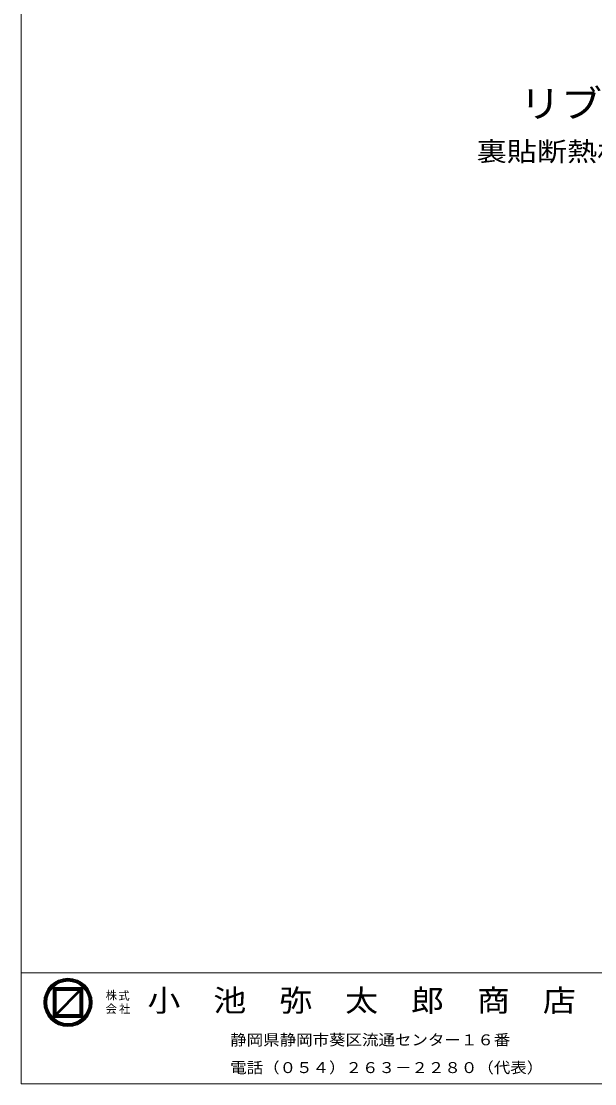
# Model space of a CAD drawing. Units: millimetres on the paper. Extents: x -393 to 395, y -365 to 275.
# Drawn here: x -393.1 to -240, y -285.2 to -1.3 of the extents above; entities that cross this region are included whole.
import ezdxf
from ezdxf.enums import TextEntityAlignment as Align

# ---------------------------------------------------------------- set-up
doc = ezdxf.new("R2010")
doc.units = ezdxf.units.MM
doc.layers.add('0-0_00', color=7, linetype='Continuous', lineweight=9)
doc.layers.add('F-7', color=4, linetype='Continuous', lineweight=5)
doc.styles.add('ＭＳ ゴシック', font='')
doc.styles.get('ＭＳ ゴシック').set_extended_font_data('MS Gothic')

msp = doc.modelspace()

# ---------------------------------------------------------------- linework, layer by layer
at = {"layer": 'F-7', "color": 2, "lineweight": 9}
for p, q in [((-393.121, -285.183), (-393.121, 274.82)), ((395.323, -255.553), (-393.121, -255.553)), ((-393.121, -285.183), (395.323, -285.183))]:
    msp.add_line(p, q, dxfattribs=at)
at = {"layer": 'F-7'}
for p, q in [((-384.642, -259.532), (-376.642, -259.532)), ((-384.642, -259.692), (-376.642, -259.692)), ((-384.642, -259.852), (-376.642, -259.852)), ((-384.642, -260.012), (-376.642, -260.012)), ((-384.642, -260.172), (-376.642, -260.172)), ((-384.642, -260.332), (-383.842, -260.332)), ((-384.642, -260.492), (-383.842, -260.492)), ((-384.642, -260.652), (-383.842, -260.652)), ((-384.642, -260.812), (-383.842, -260.812)), ((-384.642, -260.972), (-383.842, -260.972)), ((-384.642, -261.132), (-383.842, -261.132)), ((-383.842, -260.252), (-383.842, -260.09)), ((-378.605, -261.132), (-378.039, -261.132)), ((-378.445, -260.972), (-377.879, -260.972)), ((-378.285, -260.812), (-377.719, -260.812)), ((-378.125, -260.652), (-377.559, -260.652)), ((-377.965, -260.492), (-376.642, -260.492)), ((-377.805, -260.332), (-376.642, -260.332)), ((-377.442, -260.652), (-376.642, -260.652)), ((-377.442, -260.812), (-376.642, -260.812)), ((-377.442, -260.972), (-376.642, -260.972)), ((-377.442, -261.132), (-376.642, -261.132)), ((-384.642, -261.292), (-383.842, -261.292)), ((-384.642, -261.452), (-383.842, -261.452)), ((-384.642, -261.612), (-383.842, -261.612)), ((-384.642, -261.772), (-383.842, -261.772)), ((-384.642, -261.932), (-383.842, -261.932)), ((-384.642, -262.092), (-383.842, -262.092)), ((-384.642, -262.252), (-383.842, -262.252)), ((-384.642, -262.412), (-383.842, -262.412)), ((-384.642, -262.572), (-383.842, -262.572)), ((-384.642, -262.732), (-383.842, -262.732)), ((-384.642, -262.892), (-383.842, -262.892)), ((-384.642, -263.052), (-383.842, -263.052)), ((-384.642, -263.212), (-383.842, -263.212)), ((-384.642, -263.372), (-383.842, -263.372)), ((-384.642, -263.532), (-383.842, -263.532)), ((-384.642, -263.692), (-383.842, -263.692)), ((-384.642, -263.852), (-383.842, -263.852)), ((-384.642, -264.012), (-383.842, -264.012)), ((-381.485, -264.012), (-380.919, -264.012)), ((-381.325, -263.852), (-380.759, -263.852)), ((-381.165, -263.692), (-380.599, -263.692)), ((-381.005, -263.532), (-380.439, -263.532)), ((-380.845, -263.372), (-380.279, -263.372)), ((-380.685, -263.212), (-380.119, -263.212)), ((-380.525, -263.052), (-379.959, -263.052)), ((-380.365, -262.892), (-379.799, -262.892)), ((-380.205, -262.732), (-379.639, -262.732)), ((-380.045, -262.572), (-379.479, -262.572)), ((-379.885, -262.412), (-379.319, -262.412)), ((-379.725, -262.252), (-379.159, -262.252)), ((-379.565, -262.092), (-378.999, -262.092)), ((-379.405, -261.932), (-378.839, -261.932)), ((-379.245, -261.772), (-378.679, -261.772)), ((-379.085, -261.612), (-378.519, -261.612)), ((-378.925, -261.452), (-378.359, -261.452)), ((-378.765, -261.292), (-378.199, -261.292)), ((-377.442, -261.292), (-376.642, -261.292)), ((-377.442, -261.452), (-376.642, -261.452)), ((-377.442, -261.612), (-376.642, -261.612)), ((-377.442, -261.772), (-376.642, -261.772)), ((-377.442, -261.932), (-376.642, -261.932)), ((-377.442, -262.092), (-376.642, -262.092)), ((-377.442, -262.252), (-376.642, -262.252)), ((-377.442, -262.412), (-376.642, -262.412)), ((-377.442, -262.572), (-376.642, -262.572)), ((-377.442, -262.732), (-376.642, -262.732)), ((-377.442, -262.892), (-376.642, -262.892)), ((-377.442, -263.052), (-376.642, -263.052)), ((-377.442, -263.212), (-376.642, -263.212)), ((-377.442, -263.372), (-376.642, -263.372)), ((-377.442, -263.532), (-376.642, -263.532)), ((-377.442, -263.692), (-376.642, -263.692)), ((-377.442, -263.852), (-376.642, -263.852)), ((-377.442, -264.012), (-376.642, -264.012)), ((-384.642, -264.172), (-383.842, -264.172)), ((-384.642, -264.332), (-383.842, -264.332)), ((-384.642, -264.492), (-383.842, -264.492)), ((-384.642, -264.652), (-383.842, -264.652)), ((-384.642, -264.812), (-383.842, -264.812)), ((-384.642, -264.972), (-383.842, -264.972)), ((-384.642, -265.132), (-383.842, -265.132)), ((-384.642, -265.292), (-383.842, -265.292)), ((-384.642, -265.452), (-383.842, -265.452)), ((-384.642, -265.612), (-383.842, -265.612)), ((-384.642, -265.772), (-383.842, -265.772)), ((-384.642, -265.932), (-383.842, -265.932)), ((-384.642, -266.092), (-383.842, -266.092)), ((-384.642, -266.252), (-383.842, -266.252)), ((-384.642, -266.412), (-383.319, -266.412)), ((-384.642, -266.572), (-383.479, -266.572)), ((-384.642, -266.732), (-376.642, -266.732)), ((-383.725, -266.252), (-383.159, -266.252)), ((-383.565, -266.092), (-382.999, -266.092)), ((-383.405, -265.932), (-382.839, -265.932)), ((-383.245, -265.772), (-382.679, -265.772)), ((-383.085, -265.612), (-382.519, -265.612)), ((-382.925, -265.452), (-382.359, -265.452)), ((-382.765, -265.292), (-382.199, -265.292)), ((-382.605, -265.132), (-382.039, -265.132)), ((-382.445, -264.972), (-381.879, -264.972)), ((-382.285, -264.812), (-381.719, -264.812)), ((-382.125, -264.652), (-381.559, -264.652)), ((-381.965, -264.492), (-381.399, -264.492)), ((-381.805, -264.332), (-381.239, -264.332)), ((-381.645, -264.172), (-381.079, -264.172)), ((-377.442, -264.172), (-376.642, -264.172)), ((-377.442, -264.332), (-376.642, -264.332)), ((-377.442, -264.492), (-376.642, -264.492)), ((-377.442, -264.652), (-376.642, -264.652)), ((-377.442, -264.812), (-376.642, -264.812)), ((-377.442, -264.972), (-376.642, -264.972)), ((-377.442, -265.132), (-376.642, -265.132)), ((-377.442, -265.292), (-376.642, -265.292)), ((-377.442, -265.452), (-376.642, -265.452)), ((-377.442, -265.612), (-376.642, -265.612)), ((-377.442, -265.772), (-376.642, -265.772)), ((-377.442, -265.932), (-376.642, -265.932)), ((-377.442, -266.092), (-376.642, -266.092)), ((-377.442, -266.252), (-376.642, -266.252)), ((-377.442, -266.412), (-376.642, -266.412)), ((-377.442, -266.572), (-376.642, -266.572)), ((-384.642, -266.892), (-376.642, -266.892)), ((-384.642, -267.052), (-376.642, -267.052)), ((-384.642, -267.212), (-376.642, -267.212)), ((-384.642, -267.372), (-376.642, -267.372))]:
    msp.add_line(p, q, dxfattribs=at)
at = {"layer": 'F-7', "color": 3, "lineweight": 9}
for p, q in [((-383.842, -266.369), (-383.842, -260.252)), ((-377.442, -260.535), (-383.559, -266.652)), ((-377.442, -260.535), (-377.442, -266.652)), ((-377.442, -266.652), (-383.559, -266.652))]:
    msp.add_line(p, q, dxfattribs=at)
msp.add_lwpolyline([(-384.642, -267.452), (-384.642, -259.452), (-376.642, -259.452), (-376.642, -267.452)], close=True, dxfattribs=at)
msp.add_lwpolyline([(-383.842, -260.252), (-377.725, -260.252), (-383.842, -266.369)], dxfattribs=at)
for radius in [6.457, 5.657]:
    msp.add_circle((-380.642, -263.452), radius, dxfattribs=at)
at = {"layer": 'F-7'}
for radius in [6.377, 6.217, 6.057, 5.897, 5.737]:
    msp.add_circle((-380.642, -263.452), radius, dxfattribs=at)

# ---------------------------------------------------------------- texts
at = {"layer": '0-0_00', "color": 3, "style": 'ＭＳ ゴシック'}
for s, height, width, p in [('リブ付', 7.331, 1.1, (-260.011, -29.201)), ('裏貼断熱材不可', 5.132, 1.15, (-271.511, -40.201))]:
    msp.add_text(s, height=height, dxfattribs=dict(at, width=width)).set_placement(p, align=Align.BOTTOM_LEFT)
at = {"layer": 'F-7', "color": 3, "style": 'ＭＳ ゴシック'}
for s, p in [('株', (-370.55, -263.324)), ('式', (-367.175, -263.424)), ('会', (-370.575, -266.949)), ('社', (-366.975, -266.949))]:
    msp.add_text(s, height=2.199, dxfattribs=at).set_placement(p, align=Align.BOTTOM_LEFT)
at = {"layer": 'F-7', "color": 3, "style": 'ＭＳ ゴシック', "width": 1.1}
for s, height, p in [('小\u3000池\u3000弥\u3000太\u3000郎\u3000商\u3000店', 5.865, (-359.427, -267.618)), ('静岡県静岡市葵区流通センター１６番', 2.933, (-337.324, -275.799)), ('電話（０５４）２６３－２２８０（代表）', 2.933, (-337.322, -283.215))]:
    msp.add_text(s, height=height, dxfattribs=at).set_placement(p, align=Align.BOTTOM_LEFT)

doc.saveas('drawing.dxf')
